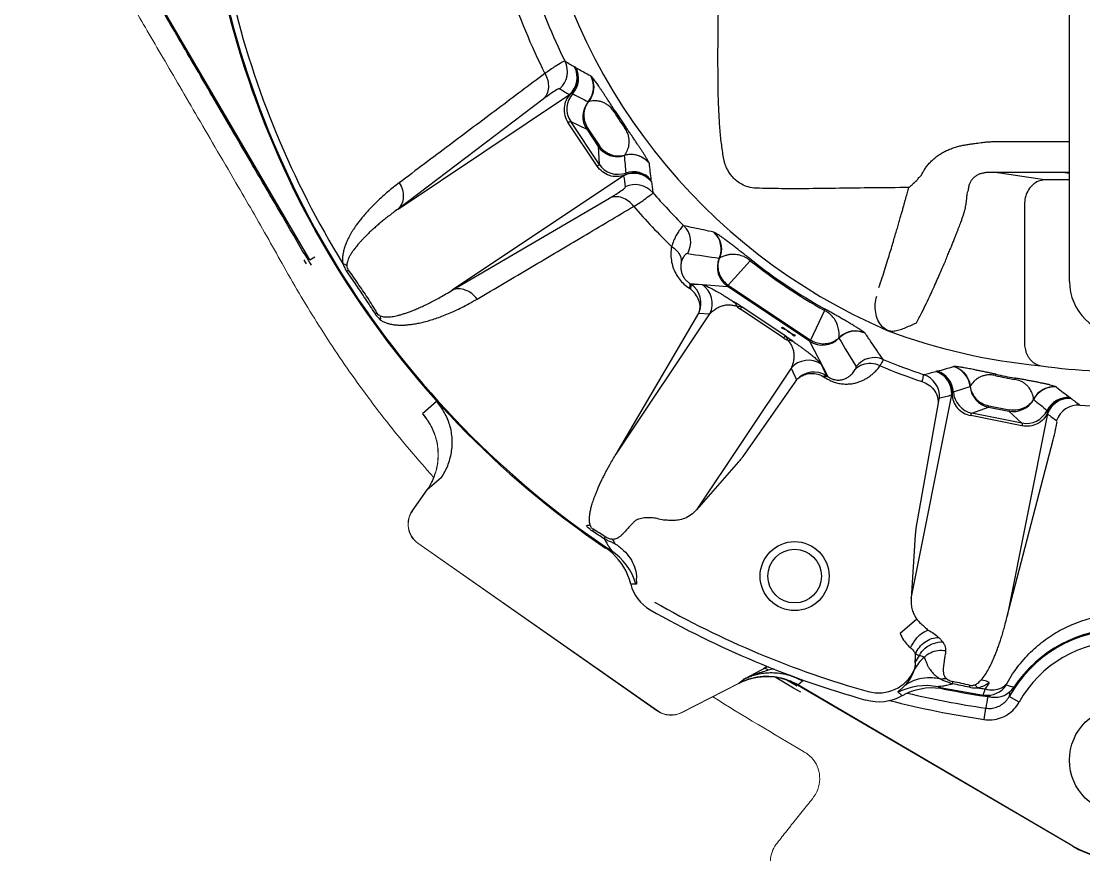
# Model space of a CAD drawing. Header units: millimetres. Extents: x 100 to 940, y 100 to 694.
# Drawn here: x 365.654 to 366.888, y 536.206 to 537.182 of the extents above; entities that cross this region are included whole.
import ezdxf

# ---------------------------------------------------------------- set-up
doc = ezdxf.new("R2010")
doc.units = ezdxf.units.MM
doc.layers.add('OUTLINE', color=6, linetype='Continuous', lineweight=9)

msp = doc.modelspace()

# ---------------------------------------------------------------- linework, layer by layer
at = {"color": 9, "linetype": 'Continuous'}
for p, q in [((366.8717, 536.8795), (366.8717, 537.405)), ((365.9888, 536.9044), (365.6985, 537.3998)), ((365.9891, 536.9046), (365.6987, 537.3999)), ((366.297, 537.1288), (366.2967, 537.129)), ((366.2974, 537.1285), (366.297, 537.1288)), ((366.0914, 536.9636), (366.2906, 537.0967)), ((366.2916, 537.0971), (366.2906, 537.0967)), ((366.2601, 537.0913), (366.0914, 536.9636)), ((366.3125, 537.0883), (366.3124, 537.0884)), ((366.3228, 537.0136), (366.2892, 537.0639)), ((366.325, 537.0158), (366.2921, 537.0652)), ((366.2921, 537.0652), (366.3107, 537.0564)), ((366.3107, 537.0564), (366.312, 537.0573)), ((366.3107, 537.0564), (366.3241, 537.0363)), ((366.312, 537.0573), (366.3254, 537.0372)), ((366.3254, 537.0372), (366.3241, 537.0363)), ((366.3241, 537.0363), (366.325, 537.0158)), ((366.7829, 537.042), (366.8717, 537.042)), ((366.3543, 537.0257), (366.3543, 537.0258)), ((366.3536, 537.0024), (366.1544, 536.8693)), ((366.3536, 537.0024), (366.3544, 537.0031)), ((366.3856, 536.9965), (366.3855, 536.9969)), ((366.3857, 536.996), (366.3856, 536.9965)), ((366.8426, 536.9974), (366.7829, 537.0065)), ((366.7829, 537.0065), (366.84, 537.0065)), ((366.8717, 536.9974), (366.8426, 536.9974)), ((366.8584, 537.0065), (366.8717, 537.0065)), ((366.3858, 536.9957), (366.3857, 536.996)), ((366.1544, 536.8693), (366.337, 536.9763)), ((366.8195, 536.9708), (366.8195, 536.8078)), ((365.9888, 536.9044), (365.9949, 536.908)), ((366.4648, 536.9065), (366.4647, 536.9065)), ((366.4752, 536.875), (366.5007, 536.9034)), ((366.4305, 536.8771), (366.4317, 536.8764)), ((366.4305, 536.8771), (366.4743, 536.8736)), ((366.4317, 536.8764), (366.4447, 536.8758)), ((366.4743, 536.8736), (366.4752, 536.875)), ((366.5697, 536.8099), (366.4743, 536.8736)), ((366.4752, 536.875), (366.5706, 536.8112)), ((366.43, 536.8715), (366.4311, 536.8708)), ((366.5408, 536.8165), (366.4914, 536.8494)), ((366.3449, 536.6788), (366.4408, 536.8424)), ((366.3449, 536.6788), (366.4538, 536.8418)), ((366.4408, 536.8424), (366.4538, 536.8418)), ((366.5396, 536.8136), (366.4892, 536.8472)), ((366.5871, 536.8457), (366.5706, 536.8112)), ((366.6895, 536.8295), (366.6902, 536.8299)), ((366.6038, 536.8136), (366.6037, 536.8137)), ((366.5706, 536.8112), (366.5697, 536.8099)), ((366.5697, 536.8099), (366.5907, 536.7689)), ((366.5481, 536.7788), (366.4381, 536.6141)), ((366.5481, 536.7788), (366.5545, 536.7651)), ((366.583, 536.7834), (366.5894, 536.7697)), ((366.7166, 536.7749), (366.7163, 536.7748)), ((366.7172, 536.775), (366.7166, 536.7749)), ((366.5545, 536.7651), (366.4921, 536.6759)), ((366.5855, 536.7691), (366.5867, 536.7683)), ((366.5894, 536.7697), (366.5907, 536.7689)), ((366.7563, 536.7572), (366.7561, 536.7572)), ((366.1362, 536.7399), (366.1199, 536.7257)), ((366.6877, 536.5107), (366.7348, 536.7477)), ((366.719, 536.7384), (366.6932, 536.5926)), ((366.7352, 536.7487), (366.7348, 536.7477)), ((366.8301, 536.7425), (366.83, 536.7426)), ((366.8729, 536.744), (366.8725, 536.7442)), ((366.8733, 536.7437), (366.8729, 536.744)), ((366.8736, 536.7435), (366.8733, 536.7437)), ((366.1199, 536.7257), (366.1197, 536.7255)), ((366.7582, 536.7264), (366.7775, 536.7334)), ((366.8164, 536.7148), (366.7582, 536.7264)), ((366.7775, 536.7334), (366.7778, 536.735)), ((366.7775, 536.7334), (366.8012, 536.7287)), ((366.7778, 536.735), (366.8015, 536.7302)), ((366.8461, 536.7255), (366.7994, 536.4905)), ((366.8015, 536.7302), (366.8012, 536.7287)), ((366.8012, 536.7287), (366.8164, 536.7148)), ((366.8461, 536.7255), (366.8461, 536.7266)), ((366.8164, 536.7117), (366.757, 536.7235)), ((366.7994, 536.4905), (366.8528, 536.6953)), ((366.4869, 536.6696), (366.4381, 536.6141)), ((366.1415, 536.6512), (366.1252, 536.6371)), ((366.108, 536.6125), (366.1252, 536.6371)), ((366.1252, 536.6371), (366.125, 536.6372)), ((366.108, 536.6125), (366.1078, 536.6127)), ((366.6924, 536.5844), (366.6877, 536.5107)), ((366.1146, 536.5753), (366.1145, 536.5752)), ((366.6749, 536.4704), (366.6941, 536.4872)), ((366.5162, 536.4291), (366.52, 536.4322)), ((366.4875, 536.4124), (366.4929, 536.4169)), ((366.5509, 536.4067), (366.5295, 536.4193)), ((366.5622, 536.4162), (366.5615, 536.415)), ((366.4875, 536.4124), (366.4876, 536.4122)), ((366.5593, 536.4019), (366.5509, 536.4067)), ((366.556, 536.4104), (366.5558, 536.4102)), ((366.8754, 536.2229), (366.5558, 536.4102)), ((366.556, 536.4104), (366.5615, 536.415)), ((366.8756, 536.2231), (366.556, 536.4104)), ((366.7258, 536.4056), (366.719, 536.4082)), ((366.7356, 536.4118), (366.7363, 536.4144)), ((366.8132, 536.3904), (366.8016, 536.3969)), ((366.3932, 536.3802), (366.3931, 536.38)), ((366.7724, 536.3702), (366.7743, 536.3834)), ((366.4207, 536.3783), (366.4208, 536.3781))]:
    msp.add_line(p, q, dxfattribs=at)
at = {"color": 7, "linetype": 'Continuous'}
for p, q in [((366.5545, 536.4094), (366.5431, 536.416)), ((366.5552, 536.409), (366.5545, 536.4094))]:
    msp.add_line(p, q, dxfattribs=at)
at = {"color": 9, "linetype": 'Continuous'}
for points in [[(366.2982, 537.1279), (366.2981, 537.128), (366.298, 537.1281), (366.2978, 537.1282), (366.2977, 537.1283), (366.2974, 537.1285)], [(366.3155, 537.1182), (366.3155, 537.1183), (366.3155, 537.1183), (366.3154, 537.1183), (366.3154, 537.1184), (366.3154, 537.1184), (366.3154, 537.1184)], [(366.3437, 537.0775), (366.3436, 537.0775), (366.3435, 537.0775), (366.3434, 537.0775), (366.3432, 537.0774), (366.3431, 537.0774), (366.3429, 537.0773), (366.3426, 537.0772), (366.3424, 537.0771), (366.3421, 537.077)], [(366.3562, 537.0588), (366.3562, 537.0587), (366.3561, 537.0586), (366.3561, 537.0585), (366.356, 537.0584), (366.3558, 537.0582), (366.3557, 537.0581), (366.3555, 537.0579), (366.3553, 537.0577), (366.3551, 537.0575)], [(366.3831, 537.017), (366.3831, 537.017), (366.3831, 537.017), (366.3831, 537.0171), (366.3831, 537.0171), (366.3831, 537.0171), (366.3831, 537.0172)], [(366.3855, 536.9969), (366.3855, 536.997), (366.3854, 536.9972), (366.3854, 536.9973), (366.3854, 536.9975)], [(366.4585, 536.9368), (366.4584, 536.9368), (366.4584, 536.9369), (366.4583, 536.9369), (366.4583, 536.9369), (366.4583, 536.9369), (366.4582, 536.9369)], [(366.5032, 536.9036), (366.503, 536.9037), (366.5028, 536.9038), (366.5025, 536.9038), (366.5023, 536.9038), (366.502, 536.9038), (366.5017, 536.9037), (366.5014, 536.9036), (366.5011, 536.9035), (366.5007, 536.9034)], [(366.0317, 536.8912), (366.0319, 536.8914), (366.0322, 536.8916), (366.0323, 536.8918), (366.0325, 536.892), (366.0327, 536.8922), (366.0329, 536.8924), (366.033, 536.8926), (366.0332, 536.8928), (366.0333, 536.893)], [(366.0647, 536.8419), (366.065, 536.842), (366.0652, 536.8421), (366.0655, 536.8422), (366.0658, 536.8423), (366.066, 536.8424), (366.0663, 536.8424), (366.0665, 536.8425), (366.0667, 536.8426), (366.0669, 536.8426)], [(366.5864, 536.848), (366.5865, 536.8479), (366.5867, 536.8477), (366.5868, 536.8475), (366.5869, 536.8473), (366.587, 536.847), (366.587, 536.8467), (366.5871, 536.8464), (366.5871, 536.8461), (366.5871, 536.8457)], [(366.6343, 536.8192), (366.6343, 536.8193), (366.6343, 536.8193), (366.6342, 536.8193), (366.6342, 536.8194), (366.6342, 536.8194), (366.6341, 536.8194)], [(366.7182, 536.7751), (366.718, 536.7751), (366.7179, 536.7751), (366.7177, 536.775), (366.7175, 536.775), (366.7172, 536.775)], [(366.7372, 536.7805), (366.7372, 536.7805), (366.7371, 536.7805), (366.7371, 536.7805), (366.7371, 536.7805), (366.737, 536.7805), (366.737, 536.7805)], [(366.7859, 536.7716), (366.7859, 536.7715), (366.7858, 536.7715), (366.7858, 536.7714), (366.7857, 536.7712), (366.7856, 536.7711), (366.7855, 536.7709), (366.7854, 536.7707), (366.7853, 536.7704), (366.7852, 536.7701)], [(366.808, 536.7672), (366.8081, 536.7671), (366.8081, 536.7671), (366.8081, 536.7669), (366.8081, 536.7668), (366.8082, 536.7666), (366.8082, 536.7664), (366.8082, 536.7661), (366.8082, 536.7659), (366.8081, 536.7655)], [(366.8566, 536.7567), (366.8566, 536.7567), (366.8566, 536.7567), (366.8566, 536.7568), (366.8565, 536.7568), (366.8565, 536.7568), (366.8565, 536.7568)], [(366.8725, 536.7442), (366.8724, 536.7443), (366.8723, 536.7444), (366.8721, 536.7444), (366.872, 536.7445)], [(366.3183, 536.5913), (366.3182, 536.5911), (366.3181, 536.5909), (366.3181, 536.5906), (366.318, 536.5904), (366.3179, 536.5901), (366.3178, 536.5899), (366.3177, 536.5896), (366.3176, 536.5893), (366.3175, 536.589)], [(366.3314, 536.5812), (366.3311, 536.5806), (366.3309, 536.5803)], [(366.3321, 536.5827), (366.332, 536.5824), (366.3319, 536.5822), (366.3318, 536.582), (366.3317, 536.5817), (366.3315, 536.5815), (366.3314, 536.5812)], [(366.7553, 536.4077), (366.7554, 536.408), (366.7555, 536.4083), (366.7556, 536.4085), (366.7558, 536.4088), (366.7559, 536.409), (366.756, 536.4092), (366.7561, 536.4095), (366.7562, 536.4097), (366.7563, 536.4099)], [(366.7984, 536.4106), (366.7984, 536.4107), (366.7984, 536.4107), (366.7984, 536.4109), (366.7985, 536.4111), (366.7986, 536.4113), (366.7987, 536.4115), (366.7988, 536.4119), (366.799, 536.4122), (366.7992, 536.4126)]]:
    msp.add_lwpolyline(points, dxfattribs=at)
at = {"color": 7, "linetype": 'Continuous'}
for radius in [0.0401, 0.0312]:
    msp.add_circle((366.5523, 536.5369), radius, dxfattribs=at)
at = {"color": 9, "linetype": 'Continuous'}
msp.add_circle((366.934, 536.3229), 0.0623, dxfattribs=at)
for centre, radius, start, end in [((366.934, 537.4584), 0.6924, 189.5983, 246.6837), ((366.934, 537.4584), 1.0732, 188.2014, 235.9162), ((366.934, 537.4584), 1.0721, 188.6965, 236.292), ((366.934, 537.4584), 0.7518, 198.3502, 206.6498), ((366.934, 537.4584), 0.7245, 198.5216, 206.4784), ((366.934, 537.4584), 1.0648, 193.3707, 211.6293), ((366.2616, 537.1235), 0.0267, 311.3641, 26.3722), ((366.8024, 538.0284), 1.0318, 239.9377, 240.6531), ((366.2729, 537.1168), 0.0267, 311.3646, 27.2252), ((366.2745, 537.1156), 0.0267, 318.1669, 27.3605), ((366.8062, 538.0215), 1.0279, 240.3842, 241.4769), ((366.2919, 537.1055), 0.0267, 320.0873, 28.6878), ((366.83, 538.0197), 1.0691, 238.9906, 239.699), ((366.3143, 537.08), 0.0267, 138.1856, 213.6353), ((367.3252, 539.0522), 2.2096, 242.1925, 242.7192), ((366.3329, 537.0712), 0.0267, 140.1009, 213.6363), ((366.9061, 537.4398), 0.6707, 212.7511, 214.7489), ((366.8854, 537.4259), 0.6441, 212.748, 214.752), ((366.3463, 537.0512), 0.0267, 213.8636, 287.3991), ((366.3623, 537.0002), 0.0267, 38.8136, 107.4128), ((368.5317, 537.2077), 2.185, 184.7778, 185.3105), ((366.3472, 537.0307), 0.0267, 213.8647, 289.3144), ((367.396, 537.1237), 1.0185, 186.018, 187.1208), ((366.3654, 536.9784), 0.0267, 40.2749, 116.1354), ((367.4128, 537.1475), 1.0691, 187.801, 188.5094), ((366.3649, 536.9803), 0.0267, 40.1393, 109.3319), ((366.3673, 536.9653), 0.0267, 41.1285, 116.1376), ((367.4102, 537.1187), 1.0318, 186.8469, 187.5623), ((366.934, 537.4584), 0.7245, 221.0216, 225.2146), ((366.934, 537.4584), 0.7518, 220.8502, 225.7399), ((366.4048, 536.9252), 0.0267, 330.4132, 45.0992), ((366.4402, 536.9172), 0.0267, 336.464, 47.5087), ((366.8881, 539.8347), 2.9587, 261.0537, 261.7716), ((367.8403, 537.9981), 2.1563, 210.473, 210.6147), ((366.4892, 536.8958), 0.0267, 156.4885, 236.1209), ((366.9154, 537.4306), 0.6707, 231.809, 240.6909), ((366.9015, 537.4098), 0.6441, 231.7949, 240.7051), ((366.4168, 536.8542), 0.0267, 333.8813, 56.132), ((366.4298, 536.8536), 0.0267, 333.8814, 56.1321), ((366.934, 536.8795), 0.0623, 180, 0), ((364.2668, 533.4098), 4.0963, 57.1057, 57.2665), ((366.5051, 536.871), 0.0286, 225.2972, 236.2558), ((366.5555, 536.8374), 0.0286, 236.2442, 247.2028), ((364.2045, 533.4307), 4.1136, 55.2337, 55.3938), ((366.5845, 536.8322), 0.0267, 236.3791, 316.0115), ((366.623, 536.795), 0.0267, 64.9914, 136.0359), ((369.07, 538.2789), 2.8687, 210.7161, 211.4877), ((366.9008, 537.4601), 0.6815, 249.303, 264.7839), ((366.5682, 536.7611), 0.0267, 56.3679, 138.6186), ((366.6449, 536.7642), 0.0267, 67.4985, 142.371), ((366.934, 537.4584), 0.7253, 247.3847, 251.384), ((366.934, 537.4584), 0.7336, 247.3521, 251.4017), ((366.4379, 537.7686), 1.032, 284.8584, 285.653), ((366.7082, 536.7494), 0.0267, 356.3646, 72.2252), ((366.4455, 537.7662), 1.0279, 285.3842, 286.4769), ((366.7101, 536.7496), 0.0267, 3.1669, 72.3605), ((366.7295, 536.7548), 0.0267, 5.0873, 73.6878), ((366.934, 537.4584), 0.6837, 261.9987, 272.7029), ((366.5746, 536.7474), 0.0267, 56.3679, 138.6186), ((366.6939, 536.7457), 0.0267, 356.3622, 71.2773), ((366.9275, 537.4255), 0.6707, 257.7511, 259.7489), ((366.9226, 537.401), 0.6441, 257.748, 259.752), ((366.0837, 538.8619), 2.2095, 287.1925, 287.7192), ((366.7635, 536.7526), 0.0267, 183.1856, 258.6353), ((366.7828, 536.7596), 0.0267, 185.1009, 258.6363), ((366.8538, 536.7301), 0.0267, 83.8136, 152.4128), ((367.4973, 537.5484), 1.0185, 231.018, 232.1208), ((367.4773, 538.0795), 1.8956, 224.9681, 225.3175), ((366.4635, 537.782), 1.0694, 283.9121, 284.6989), ((366.8064, 536.7549), 0.0267, 258.8636, 332.3991), ((368.241, 538.4108), 2.185, 229.7778, 230.3105), ((366.8697, 536.7179), 0.0267, 85.1393, 154.3319), ((366.8714, 536.7169), 0.0267, 85.2749, 161.1354), ((367.511, 537.5549), 1.0318, 231.8469, 232.5623), ((366.8215, 536.7411), 0.0267, 258.8647, 334.3144), ((367.4924, 537.5771), 1.0691, 232.801, 233.5094), ((366.882, 536.709), 0.0267, 86.1285, 161.1376), ((366.934, 537.4584), 0.7245, 266.0216, 273.9784), ((365.6283, 535.5176), 1.2739, 56.5296, 57.2494), ((366.0318, 536.117), 0.5541, 57.1817, 58.8734), ((367.4262, 538.9436), 2.6137, 245.2671, 245.4234), ((366.2996, 536.5074), 0.0712, 16.3119, 56.2659), ((366.934, 537.4584), 1.0964, 240.2229, 254.3215), ((366.934, 536.3229), 0.1517, 29.1861, 150.8139), ((366.934, 536.3229), 0.1528, 33.7609, 146.2391), ((366.934, 536.3229), 0.1384, 29.1871, 150.8129), ((366.7489, 536.4083), 0.0633, 144.8881, 153.3769), ((370.9519, 527.9239), 9.5924, 117.54371, 117.7004), ((366.5506, 536.3626), 0.0749, 112.9021, 117.392), ((366.5395, 536.3564), 0.0733, 98.7691, 104.0456), ((366.65, 536.4466), 0.0454, 254.3215, 335.2645), ((366.649, 536.441), 0.0444, 315.0934, 342.3783), ((366.7047, 536.3385), 0.0711, 78.4526, 116.8512), ((366.712, 536.3356), 0.0713, 82.1719, 119.1634), ((366.934, 537.4584), 1.0721, 258.4257, 261.3035), ((366.712, 536.3357), 0.0713, 78.8143, 82.1835), ((366.934, 537.4584), 1.0732, 258.8123, 261.7986), ((366.4477, 534.987), 1.4536, 77.783, 78.5743), ((366.6126, 535.8259), 0.6013, 76.1751, 78.1297), ((366.934, 537.4584), 1.0648, 260.8707, 261.3402), ((366.776, 536.4251), 0.0267, 261.3446, 327.1783), ((366.93, 536.3154), 0.1805, 147.1797, 149.972), ((366.7848, 536.4227), 0.0267, 261.7731, 326.2108), ((367.4122, 538.2725), 1.9605, 251.7545, 252.0193), ((366.65, 536.4466), 0.0557, 254.3215, 299.1696), ((366.934, 537.4584), 1.1001, 255.7161, 261.5484), ((366.934, 537.4584), 1.0868, 256.6642, 261.5486), ((367.0365, 537.3349), 0.9729, 254.2212, 254.7711), ((366.9575, 536.3579), 0.1849, 167.8366, 172.0592), ((366.9652, 536.3833), 0.1642, 173.3569, 175.2634), ((366.934, 536.3229), 0.1159, 239.6262, 300.3738), ((366.934, 536.3229), 0.1156, 239.6262, 300.3738)]:
    msp.add_arc(centre, radius, start, end, dxfattribs=at)
at = {"color": 7, "linetype": 'Continuous'}
for centre, radius, start, end in [((367.6861, 537.9109), 1.975, 210.3779, 210.8366), ((366.2926, 536.5105), 0.0714, 47.933, 55.9163), ((366.2927, 536.5105), 0.0713, 13.9839, 47.9373), ((366.4081, 536.5392), 0.0477, 193.9783, 240.2229), ((366.934, 537.4584), 1.1067, 240.2229, 254.3215), ((366.5199, 536.3488), 0.0711, 59.6436, 111.5566), ((366.5199, 536.3487), 0.0712, 111.5375, 116.9974)]:
    msp.add_arc(centre, radius, start, end, dxfattribs=at)
at = {"color": 9, "linetype": 'Continuous'}
for points, start_tangent, end_tangent in [([(365.9822, 536.9121), (365.9662, 536.9396), (365.9426, 536.9801), (365.9196, 537.0195), (365.8972, 537.0579), (365.8755, 537.0951), (365.8545, 537.1312), (365.8343, 537.1659), (365.8152, 537.1986), (365.798, 537.228), (365.783, 537.2538), (365.7698, 537.2764), (365.7576, 537.2972), (365.7461, 537.3171), (365.7352, 537.3358), (365.7252, 537.3529), (365.7161, 537.3685), (365.7074, 537.3835), (365.7015, 537.3935)], (-0.505982, 0.862544), (-0.506637, 0.862159)), ([(366.47, 537.0214), (366.4675, 537.0377), (366.4656, 537.0552), (366.4644, 537.0743), (366.4636, 537.095), (366.4633, 537.1177), (366.4632, 537.1424), (366.4634, 537.1691), (366.4637, 537.1979), (366.464, 537.229), (366.4643, 537.2626), (366.4646, 537.2988)], (-0.176395, 0.984319), (0.007643, 0.999971)), ([(366.2855, 537.1354), (366.282, 537.1342), (366.2741, 537.1294), (366.2621, 537.1212)], (-0.908703, 0.417442), (-0.818385, -0.57467)), ([(366.2621, 537.1212), (366.2074, 537.0802), (366.1511, 537.0379), (366.0929, 536.9942)], (-0.800179, -0.599761), (-0.799316, -0.60091)), ([(366.2621, 537.1212), (366.2654, 537.1131), (366.2661, 537.1049), (366.2643, 537.0973), (366.2601, 537.0913)], (0.502068, -0.864828), (-0.726164, -0.687521)), ([(366.297, 537.1288), (366.2996, 537.1207), (366.2996, 537.1121), (366.2968, 537.104), (366.2916, 537.0971)], (0.457962, -0.888972), (-0.727, -0.686637)), ([(366.3155, 537.1182), (366.3186, 537.1082), (366.3176, 537.0976), (366.3125, 537.0883)], (0.479265, -0.87767), (-0.642621, -0.766184)), ([(366.3437, 537.0775), (366.3409, 537.0817), (366.3383, 537.0858), (366.3357, 537.0897), (366.3334, 537.0933), (366.3312, 537.0966), (366.3292, 537.0997), (366.3273, 537.1025), (366.3255, 537.1051), (366.3239, 537.1075), (366.3223, 537.1098), (366.3193, 537.1138), (366.3155, 537.1182)], (-0.541535, 0.840678), (-0.711335, 0.702853)), ([(366.2792, 537.1034), (366.2763, 537.1025), (366.2699, 537.0984), (366.2601, 537.0913)], (-0.859024, 0.511936), (-0.797146, -0.603786)), ([(366.2916, 537.0971), (366.2866, 537.09), (366.2845, 537.0814), (366.2854, 537.0723), (366.2892, 537.0639)], (-0.709916, -0.704287), (0.55557, -0.83147)), ([(366.2944, 537.0978), (366.2916, 537.0971)], (-0.885128, 0.465347), (-0.911062, -0.412269)), ([(366.3125, 537.0883), (366.3087, 537.0813), (366.3073, 537.0732), (366.3084, 537.0649), (366.312, 537.0573)], (-0.613398, -0.789774), (0.554503, -0.832182)), ([(366.3421, 537.077), (366.339, 537.0811), (366.3354, 537.0843), (366.3317, 537.0866), (366.328, 537.0882), (366.324, 537.0891), (366.3196, 537.0894), (366.3125, 537.0883)], (-0.528327, 0.849041), (-0.959764, -0.280808)), ([(366.2892, 537.0639), (366.2921, 537.0652)], (0.83139, 0.555689), (0.813138, -0.582071)), ([(366.3831, 537.0172), (366.3812, 537.0209), (366.3795, 537.0239), (366.3776, 537.027), (366.3756, 537.0302), (366.3736, 537.0333), (366.3715, 537.0364), (366.3693, 537.0396), (366.3668, 537.0433), (366.3642, 537.0471), (366.3617, 537.0508), (366.359, 537.0546), (366.3562, 537.0588)], (-0.377204, 0.92613), (-0.569983, 0.821657)), ([(366.3543, 537.0258), (366.3565, 537.029), (366.3581, 537.0321), (366.3591, 537.035), (366.3598, 537.0378), (366.3601, 537.0416), (366.36, 537.045), (366.3593, 537.0486), (366.3581, 537.0521), (366.3551, 537.0575)], (0.626711, 0.779252), (-0.58305, 0.812436)), ([(366.3543, 537.0258), (366.3463, 537.025), (366.3383, 537.0268), (366.3311, 537.031), (366.3254, 537.0372)], (-0.964393, -0.264473), (-0.556637, 0.830756)), ([(366.6996, 537.003), (366.7017, 537.0071), (366.7042, 537.0111), (366.7071, 537.0149), (366.7105, 537.0186), (366.7142, 537.0221), (366.7183, 537.0254), (366.7227, 537.0283), (366.7276, 537.031), (366.7328, 537.0333), (366.7379, 537.0352), (366.743, 537.0367), (366.7479, 537.0378), (366.7527, 537.0386), (366.7573, 537.0393), (366.7615, 537.0398), (366.7653, 537.0403), (366.769, 537.0408), (366.773, 537.0414), (366.7777, 537.0418), (366.7829, 537.042)], (0.414151, 0.910208), (0.999999, 0.001694)), ([(366.3831, 537.0172), (366.3749, 537.0239), (366.3648, 537.027), (366.3543, 537.0258)], (-0.627443, 0.778663), (-0.953783, -0.300495)), ([(366.5077, 536.9879), (366.4983, 536.9893), (366.4908, 536.9924), (366.4849, 536.9964), (366.4803, 537.0007), (366.4769, 537.0051), (366.4743, 537.0094), (366.4723, 537.0136), (366.4709, 537.0176), (366.47, 537.0214)], (-0.999948, 0.010161), (-0.199311, 0.979936)), ([(366.325, 537.0158), (366.3228, 537.0136)], (0.226588, -0.973991), (-0.831549, -0.555451)), ([(366.3544, 537.0031), (366.3459, 537.0013), (366.3371, 537.0026), (366.3291, 537.0069), (366.3228, 537.0136)], (-0.922349, -0.386358), (-0.55557, 0.83147)), ([(366.3857, 536.996), (366.3792, 537.0016), (366.3713, 537.0048), (366.3627, 537.0053), (366.3544, 537.0031)], (-0.646039, 0.763304), (-0.91259, -0.408875)), ([(366.3544, 537.0031), (366.3561, 537.0055)], (0.729534, 0.683944), (-0.091494, 0.995806)), ([(366.685, 536.9886), (366.6877, 536.9908), (366.6905, 536.9936), (366.6941, 536.9968)], (0.804875, 0.593444), (0.678146, 0.734927)), ([(366.6941, 536.9968), (366.6966, 537.0001), (366.6996, 537.003)], (0.673081, 0.739569), (0.72624, 0.687441)), ([(366.7545, 536.9872), (366.7552, 536.9912), (366.7562, 536.994), (366.7578, 536.997), (366.7602, 536.9999), (366.7633, 537.0024), (366.767, 537.0044), (366.771, 537.0056), (366.775, 537.0063), (366.7799, 537.0065), (366.7829, 537.0065)], (0.104256, 0.99455), (0.999285, -0.037816)), ([(366.8426, 536.9974), (366.8356, 536.9959), (366.8293, 536.992), (366.8242, 536.9861), (366.8208, 536.9788), (366.8195, 536.9708)], (-0.998746, -0.050065), (-0.037859, -0.999283)), ([(366.84, 537.0065), (366.8496, 537.0066), (366.8584, 537.0065)], (0.999635, 0.027004), (0.99966, -0.026064)), ([(366.8584, 537.0065), (366.8663, 537.0062), (366.8717, 537.0057)], (0.99966, -0.026064), (1, 0.000137)), ([(366.0929, 536.9942), (366.0859, 536.9887), (366.0796, 536.9836), (366.0739, 536.9786), (366.0687, 536.9738), (366.0639, 536.9692), (366.0594, 536.9646), (366.0551, 536.96), (366.0512, 536.9555), (366.0477, 536.9512), (366.0446, 536.9472), (366.0419, 536.9434), (366.0396, 536.9399), (366.0375, 536.9366), (366.0357, 536.9335), (366.0342, 536.9306), (366.0328, 536.9278), (366.0316, 536.9252), (366.0306, 536.9227), (366.0289, 536.9176), (366.0276, 536.9124), (366.0272, 536.9097), (366.0269, 536.9047), (366.0274, 536.9)], (-0.799315, -0.600912), (0.18575, -0.982597)), ([(366.0929, 536.9942), (366.0965, 536.986), (366.0975, 536.9775), (366.0957, 536.9698), (366.0914, 536.9636)], (0.524224, -0.85158), (-0.72633, -0.687346)), ([(366.337, 536.9763), (366.3473, 536.9826), (366.3535, 536.9869), (366.3555, 536.9893)], (0.86288, 0.505408), (-0.144236, 0.989543)), ([(366.685, 536.9886), (366.6427, 536.9882), (366.6043, 536.9877), (366.5692, 536.9873), (366.5372, 536.9873), (366.5077, 536.9879)], (-0.999948, -0.010152), (-0.999097, 0.042486)), ([(366.6503, 536.8725), (366.6541, 536.8842), (366.6576, 536.8949), (366.6606, 536.9048), (366.6634, 536.9138), (366.6659, 536.9221), (366.6681, 536.9297), (366.6702, 536.9367), (366.6721, 536.9431), (366.6738, 536.9491), (366.6754, 536.9546), (366.6768, 536.9596), (366.6782, 536.9643), (366.6794, 536.9687), (366.6805, 536.9727), (366.6816, 536.9764), (366.6825, 536.9798), (366.6834, 536.983), (366.6842, 536.9859), (366.685, 536.9886)], (0.316401, 0.948626), (0.267389, 0.963589)), ([(366.7527, 536.9809), (366.7537, 536.9842), (366.7545, 536.9872)], (0.170591, 0.985342), (0.105163, 0.994455)), ([(366.3653, 536.9667), (366.3591, 536.9728), (366.3518, 536.9767), (366.3442, 536.9779), (366.337, 536.9763)], (-0.606859, 0.79481), (-0.91309, -0.407758)), ([(366.3653, 536.9667), (366.3775, 536.9746), (366.3849, 536.9801), (366.3874, 536.9829)], (0.844108, 0.536172), (-0.037921, 0.999281)), ([(366.746, 536.9497), (366.7475, 536.9539), (366.7488, 536.9579), (366.7498, 536.9616), (366.7507, 536.9649), (366.7513, 536.9682), (366.7519, 536.972), (366.7523, 536.9763), (366.7527, 536.9809)], (0.352452, 0.93583), (0.079087, 0.996868)), ([(366.0914, 536.9636), (366.0856, 536.9593), (366.0804, 536.9553), (366.0756, 536.9516), (366.0712, 536.948), (366.0672, 536.9445), (366.0633, 536.9411), (366.0597, 536.9378), (366.0562, 536.9345), (366.0532, 536.9314), (366.0504, 536.9286), (366.048, 536.926), (366.0458, 536.9235), (366.0439, 536.9213), (366.0422, 536.9192), (366.0394, 536.9154), (366.0371, 536.912), (366.0352, 536.9087), (366.0336, 536.9054), (366.0325, 536.9022), (366.0318, 536.898)], (-0.81073, -0.585421), (0.006634, -0.999978)), ([(366.1833, 536.859), (366.2462, 536.8961), (366.3068, 536.932), (366.3653, 536.9667)], (0.861054, 0.508514), (0.860323, 0.50975)), ([(366.694, 536.8315), (366.7001, 536.8433), (366.7054, 536.8542), (366.7101, 536.8641), (366.7144, 536.8733), (366.7181, 536.8817), (366.7215, 536.8894), (366.7246, 536.8965), (366.7274, 536.9031), (366.7299, 536.9092), (366.7322, 536.9148), (366.7344, 536.92), (366.7363, 536.9248), (366.738, 536.9292), (366.7397, 536.9333), (366.7411, 536.9371), (366.7425, 536.9406), (366.7438, 536.9439), (366.7449, 536.9469), (366.746, 536.9497)], (0.464094, 0.885786), (0.355128, 0.934818)), ([(366.4236, 536.9442), (366.4199, 536.941), (366.4172, 536.9373), (366.4143, 536.9324), (366.4116, 536.9266), (366.4093, 536.92)], (-0.991276, 0.131805), (-0.263016, -0.964791)), ([(366.4582, 536.9369), (366.4465, 536.9393), (366.4349, 536.9417), (366.4236, 536.9442)], (-0.981431, 0.191817), (-0.975661, 0.219283)), ([(366.5032, 536.9036), (366.4991, 536.9068), (366.4968, 536.9086), (366.4943, 536.9105), (366.4919, 536.9124), (366.4895, 536.9143), (366.4872, 536.9161), (366.485, 536.9178), (366.4828, 536.9195), (366.4807, 536.9212), (366.4764, 536.9244), (366.4723, 536.9274), (366.4685, 536.9303), (366.4648, 536.9329), (366.4614, 536.9351), (366.4585, 536.9368)], (-0.785818, 0.618458), (-0.889162, 0.457592)), ([(366.4585, 536.9368), (366.4648, 536.9279), (366.4671, 536.9172), (366.4648, 536.9065)], (0.736745, -0.676171), (-0.400602, -0.916252)), ([(366.4093, 536.92), (366.4085, 536.9119), (366.409, 536.904), (366.4109, 536.8962), (366.4141, 536.8888), (366.4184, 536.8821), (366.4237, 536.8764), (366.43, 536.8715)], (-0.178868, -0.983873), (0.836155, -0.548493)), ([(366.4093, 536.92), (366.4156, 536.9148), (366.4195, 536.9085), (366.4206, 536.9017)], (0.853396, -0.521263), (-0.045096, -0.998983)), ([(366.428, 536.912), (366.4256, 536.9108), (366.4228, 536.9072), (366.4215, 536.9047), (366.4206, 536.9017)], (-0.987807, 0.155683), (-0.233876, -0.972266)), ([(366.5007, 536.9034), (366.4986, 536.9051), (366.496, 536.9068), (366.4931, 536.9083), (366.4901, 536.9094), (366.487, 536.9102), (366.4837, 536.9107), (366.4803, 536.9108), (366.4767, 536.9106), (366.473, 536.9098), (366.469, 536.9085), (366.4648, 536.9065)], (-0.746613, 0.665258), (-0.86185, -0.507164)), ([(366.0274, 536.9), (366.0288, 536.8965), (366.0317, 536.8912)], (0.321102, -0.947045), (0.569296, -0.822133)), ([(366.0274, 536.9), (366.0306, 536.8987), (366.0316, 536.8978)], (0.955818, -0.29396), (0.597785, -0.801657)), ([(366.0318, 536.898), (366.0323, 536.8948), (366.0336, 536.8941)], (0.00657, -0.999978), (0.970554, -0.240883)), ([(366.4206, 536.9017), (366.42, 536.8977), (366.4201, 536.8937), (366.4209, 536.8897), (366.4224, 536.886), (366.4246, 536.8825), (366.4273, 536.8796), (366.4305, 536.8771)], (-0.233924, -0.972255), (0.837961, -0.54573)), ([(366.4648, 536.9065), (366.4632, 536.8997), (366.4636, 536.8927), (366.4658, 536.8859), (366.4698, 536.8798), (366.4752, 536.875)], (-0.362816, -0.931861), (0.821995, -0.569494)), ([(366.0317, 536.8912), (366.0425, 536.8754), (366.0535, 536.8589), (366.0647, 536.8419)], (0.569909, -0.821708), (0.541007, -0.841018)), ([(366.0333, 536.893), (366.0446, 536.877), (366.0559, 536.8603), (366.0669, 536.8426)], (0.593137, -0.805102), (0.516751, -0.856136)), ([(366.43, 536.8715), (366.4307, 536.8742), (366.4305, 536.8771)], (0.335871, 0.941908), (-0.731114, 0.682255)), ([(366.4311, 536.8708), (366.4319, 536.8734), (366.4317, 536.8764)], (0.338894, 0.940825), (-0.729406, 0.684081)), ([(366.4447, 536.8758), (366.4473, 536.8751), (366.4511, 536.8735), (366.4559, 536.8711), (366.4585, 536.8697), (366.4612, 536.8682), (366.464, 536.8666), (366.4671, 536.8648), (366.4704, 536.8628), (366.4739, 536.8606), (366.4777, 536.8582), (366.4818, 536.8556)], (0.998956, -0.045686), (0.841168, -0.540775)), ([(366.071, 536.8394), (366.0758, 536.8383), (366.0785, 536.8382), (366.0814, 536.8383), (366.0845, 536.8386), (366.0876, 536.8392), (366.091, 536.8399), (366.0945, 536.8408), (366.0983, 536.842), (366.1024, 536.8433), (366.1068, 536.845), (366.1117, 536.8469), (366.1169, 536.8492), (366.1224, 536.8517), (366.1282, 536.8545), (366.1341, 536.8576), (366.1404, 536.861), (366.1471, 536.8649), (366.1544, 536.8693)], (0.921749, -0.387787), (0.85111, 0.524988)), ([(366.1833, 536.859), (366.1771, 536.8654), (366.1696, 536.8695), (366.1618, 536.8709), (366.1544, 536.8693)], (-0.586145, 0.810206), (-0.91298, -0.408004)), ([(366.4408, 536.8424), (366.4424, 536.8496), (366.4411, 536.8573), (366.4372, 536.8646), (366.4311, 536.8708)], (0.407208, 0.913335), (-0.796585, 0.604527)), ([(366.66, 536.8226), (366.6539, 536.8272), (366.6491, 536.8344), (366.6465, 536.8432), (366.646, 536.8528), (366.6477, 536.8624)], (-0.892715, 0.450623), (0.266808, 0.96375)), ([(366.0712, 536.8345), (366.0748, 536.8325), (366.0786, 536.831), (366.0827, 536.8299), (366.0869, 536.8292), (366.0912, 536.8288), (366.0957, 536.8287), (366.1003, 536.8289), (366.1052, 536.8294), (366.1104, 536.8301), (366.116, 536.8311), (366.1219, 536.8325), (366.1283, 536.8343), (366.1352, 536.8364), (366.1425, 536.8391), (366.1499, 536.8421), (366.1576, 536.8454), (366.1656, 536.8493), (366.1742, 536.8538), (366.1833, 536.859)], (0.8382, -0.545363), (0.861051, 0.508518)), ([(366.4538, 536.8418), (366.4559, 536.844), (366.458, 536.8458), (366.4624, 536.8487), (366.4669, 536.8507), (366.4713, 536.8519), (366.4757, 536.8523), (366.4803, 536.8519), (366.485, 536.8507)], (0.65783, 0.753167), (0.934529, -0.355886)), ([(366.485, 536.8506), (366.4832, 536.8543), (366.4817, 536.8549)], (-0.270029, 0.962852), (-0.993546, 0.113428)), ([(366.485, 536.8506), (366.4886, 536.8505), (366.4914, 536.8494)], (0.998365, 0.057156), (0.86954, -0.493863)), ([(366.4892, 536.8472), (366.4914, 536.8494)], (0.555452, 0.831549), (0.974078, -0.226213)), ([(366.0647, 536.8419), (366.0668, 536.839), (366.0712, 536.8345)], (0.541307, -0.840825), (0.752275, -0.65885)), ([(366.0669, 536.8426), (366.0689, 536.8405), (366.0706, 536.8405)], (0.478144, -0.878281), (0.952131, 0.305691)), ([(366.0712, 536.8345), (366.0712, 536.8379), (366.0707, 536.8392)], (0.094072, 0.995565), (-0.511803, 0.859103)), ([(366.6341, 536.8194), (366.6311, 536.8217), (366.6283, 536.8236), (366.625, 536.8257), (366.6212, 536.828), (366.6171, 536.8305), (366.613, 536.8329), (366.6087, 536.8353), (366.6045, 536.8378), (366.6004, 536.8401), (366.5965, 536.8423), (366.5921, 536.8448), (366.5894, 536.8463), (366.5864, 536.848)], (-0.763037, 0.646355), (-0.872062, 0.489395)), ([(366.6037, 536.8137), (366.604, 536.8171), (366.6039, 536.8205), (366.6034, 536.8239), (366.6026, 536.8272), (366.6015, 536.8304), (366.6001, 536.8332), (366.5985, 536.8358), (366.5968, 536.838), (366.595, 536.84), (366.5922, 536.8425), (366.5871, 536.8457)], (0.138755, 0.990327), (-0.900378, 0.435109)), ([(366.5449, 536.8209), (366.5407, 536.8237), (366.5374, 536.826)], (-0.83147, 0.55557), (0.622608, 0.782534)), ([(366.5374, 536.826), (366.541, 536.8242), (366.5452, 536.8215)], (0.622608, 0.782534), (0.83147, -0.55557)), ([(366.66, 536.8226), (366.6649, 536.8218), (366.6707, 536.8224), (366.6769, 536.8241), (366.6832, 536.8266), (366.6895, 536.8295)], (0.957711, -0.287731), (0.89852, 0.438933)), ([(366.6902, 536.8299), (366.694, 536.8315)], (0.89573, 0.444598), (0.933101, 0.359615)), ([(366.5408, 536.8165), (366.5396, 536.8136)], (0.582053, -0.813151), (-0.555689, -0.83139)), ([(366.5408, 536.8165), (366.5428, 536.8142), (366.5444, 536.811)], (0.78906, -0.614316), (0.329232, -0.944249)), ([(366.5444, 536.811), (366.5485, 536.8107), (366.5496, 536.8095)], (0.992924, 0.118753), (0.48507, -0.874475)), ([(366.5527, 536.8163), (366.5491, 536.8181), (366.5449, 536.8209)], (-0.622608, -0.782534), (-0.83147, 0.55557)), ([(366.5452, 536.8215), (366.5494, 536.8186), (366.5527, 536.8163)], (0.83147, -0.55557), (-0.622608, -0.782534)), ([(366.6037, 536.8137), (366.598, 536.8096), (366.5914, 536.8073), (366.5843, 536.8067), (366.5772, 536.8081), (366.5706, 536.8112)], (-0.722084, -0.691806), (-0.840708, 0.541489)), ([(366.6341, 536.8194), (366.6235, 536.8219), (366.6127, 536.8199), (366.6037, 536.8137)], (-0.90664, 0.421906), (-0.693203, -0.720742)), ([(366.6551, 536.7889), (366.6482, 536.7987), (366.6413, 536.8088), (366.6343, 536.8192)], (-0.576788, 0.816894), (-0.552793, 0.833319)), ([(366.5444, 536.811), (366.5474, 536.8071), (366.5495, 536.803), (366.5508, 536.7987), (366.5514, 536.7942), (366.5512, 536.7893), (366.5502, 536.7841), (366.5493, 536.7815), (366.5481, 536.7788)], (0.685986, -0.727615), (-0.444085, -0.895985)), ([(366.5502, 536.8099), (366.5542, 536.8071), (366.5578, 536.8045), (366.5612, 536.8021), (366.5643, 536.7998), (366.5672, 536.7976), (366.5698, 536.7956), (366.5723, 536.7936), (366.5745, 536.7918), (366.5766, 536.79), (366.5801, 536.7868), (366.583, 536.7834)], (0.82148, -0.570238), (0.424564, -0.905398)), ([(366.8195, 536.8078), (366.8195, 536.8047), (366.82, 536.8015), (366.8208, 536.7982), (366.822, 536.795), (366.8236, 536.792), (366.8256, 536.7892), (366.8278, 536.7868), (366.8303, 536.7848), (366.833, 536.7833), (366.8359, 536.7821), (366.8389, 536.7814)], (-0.022311, -0.999751), (0.987764, -0.155958)), ([(366.6516, 536.7814), (366.6535, 536.7848), (366.6551, 536.7889)], (0.530061, 0.84796), (-0.429301, 0.903161)), ([(366.5867, 536.7683), (366.5917, 536.7653), (366.597, 536.7629), (366.6025, 536.7613), (366.6081, 536.7604), (366.6137, 536.7602), (366.6189, 536.7606), (366.6238, 536.7616), (366.6281, 536.763), (366.6321, 536.7647), (366.6357, 536.7667), (366.6389, 536.7687), (366.6417, 536.7709), (366.6443, 536.7731), (366.6465, 536.7753), (366.6485, 536.7775), (366.6516, 536.7814)], (0.824595, -0.565723), (0.586331, 0.810072)), ([(366.5907, 536.7689), (366.5933, 536.7673), (366.596, 536.7661), (366.5988, 536.7653), (366.6017, 536.7648), (366.6044, 536.7648), (366.6094, 536.7658), (366.6135, 536.7677), (366.6168, 536.77), (366.6194, 536.7725), (366.6227, 536.7772)], (0.821549, -0.570138), (0.503337, 0.86409)), ([(366.6516, 536.7814), (366.6412, 536.784), (366.6311, 536.7826), (366.6227, 536.7772)], (-0.905307, 0.424759), (-0.702299, -0.711882)), ([(366.6227, 536.7772), (366.6238, 536.78), (366.6235, 536.7803)], (0.503319, 0.864101), (-0.771303, 0.636468)), ([(366.7166, 536.7749), (366.7243, 536.771), (366.7303, 536.7649), (366.7341, 536.7572), (366.7352, 536.7487)], (0.952426, -0.30477), (-0.028541, -0.999593)), ([(366.7859, 536.7716), (366.781, 536.7727), (366.7762, 536.7737), (366.7717, 536.7746), (366.7675, 536.7755), (366.7636, 536.7763), (366.76, 536.7771), (366.7567, 536.7777), (366.7536, 536.7783), (366.7507, 536.7788), (366.748, 536.7793), (366.743, 536.7801), (366.7372, 536.7805)], (-0.977372, 0.211527), (-0.999982, -0.005997)), ([(366.7372, 536.7805), (366.7466, 536.7756), (366.7533, 536.7674), (366.7563, 536.7572)], (0.959498, -0.281715), (0.087373, -0.996176)), ([(366.5545, 536.7651), (366.5609, 536.7699), (366.5688, 536.7723), (366.5773, 536.772), (366.5855, 536.7691)], (0.67849, 0.73461), (0.881877, -0.47148)), ([(366.5894, 536.7697), (366.5855, 536.7691)], (-0.885467, 0.464701), (-0.889487, -0.456961)), ([(366.5867, 536.7683), (366.5896, 536.7691), (366.5902, 536.7685)], (0.892123, 0.451792), (0.545025, -0.838419)), ([(366.7025, 536.7711), (366.7014, 536.7683), (366.7001, 536.7631)], (-0.90799, -0.418992), (-0.220632, -0.975357)), ([(366.7001, 536.7631), (366.7079, 536.7594), (366.714, 536.7536), (366.7179, 536.7463), (366.719, 536.7384)], (0.956045, -0.293221), (-0.039817, -0.999207)), ([(366.7852, 536.7701), (366.7801, 536.7708), (366.7753, 536.7706), (366.771, 536.7696), (366.7673, 536.7681), (366.7638, 536.7659), (366.7605, 536.7631), (366.7563, 536.7572)], (-0.973946, 0.226779), (-0.480094, -0.877217)), ([(366.8565, 536.7568), (366.8525, 536.7581), (366.8493, 536.759), (366.8458, 536.7599), (366.8422, 536.7607), (366.8385, 536.7614), (366.8347, 536.7622), (366.8307, 536.763), (366.8263, 536.7638), (366.8219, 536.7647), (366.8174, 536.7655), (366.8129, 536.7663), (366.808, 536.7672)], (-0.921596, 0.38815), (-0.984037, 0.177967)), ([(366.83, 536.7426), (366.8293, 536.7463), (366.8283, 536.7496), (366.8269, 536.7524), (366.8255, 536.7548), (366.8231, 536.7578), (366.8204, 536.7602), (366.8173, 536.7623), (366.8141, 536.7639), (366.8081, 536.7655)], (-0.107862, 0.994166), (-0.986761, 0.162183)), ([(366.7368, 536.7511), (366.7352, 536.7487)], (-0.95493, -0.29683), (-0.3527, -0.935736)), ([(366.7563, 536.7572), (366.7586, 536.7495), (366.7633, 536.7428), (366.7699, 536.7378), (366.7778, 536.735)], (0.124716, -0.992192), (0.980534, -0.196349)), ([(366.8565, 536.7568), (366.846, 536.7558), (366.8366, 536.7508), (366.83, 536.7426)], (-0.994267, 0.106929), (-0.461944, -0.886909)), ([(366.1415, 536.6512), (366.1491, 536.6652), (366.1534, 536.6806), (366.1543, 536.6965), (366.1516, 536.7122), (366.1454, 536.7269), (366.1362, 536.7399)], (0.573673, 0.819085), (-0.669126, 0.743149)), ([(366.7206, 536.744), (366.7195, 536.7411), (366.719, 536.7384)], (-0.970665, -0.240437), (-0.173603, -0.984816)), ([(366.7352, 536.7487), (366.7368, 536.7401), (366.7413, 536.7325), (366.7484, 536.7267), (366.757, 536.7235)], (-0.00398, -0.999992), (0.980785, -0.19509)), ([(366.83, 536.7426), (366.8249, 536.7363), (366.818, 536.732), (366.8099, 536.7298), (366.8015, 536.7302)], (-0.494919, -0.868939), (-0.981035, 0.193831)), ([(366.8733, 536.7437), (366.8648, 536.7431), (366.8569, 536.7397), (366.8504, 536.734), (366.8461, 536.7266)], (-0.996556, 0.082919), (-0.35618, -0.934417)), ([(366.757, 536.7235), (366.7582, 536.7264)], (0.19495, 0.980813), (0.986562, 0.163389)), ([(366.8461, 536.7266), (366.8414, 536.7193), (366.8343, 536.714), (366.8256, 536.7114), (366.8164, 536.7117)], (-0.379003, -0.925395), (-0.980785, 0.19509)), ([(366.8461, 536.7266), (366.8456, 536.7295)], (0.032237, 0.99948), (-0.768837, 0.639445)), ([(366.8164, 536.7148), (366.8164, 536.7117)], (0.848938, -0.528493), (-0.19523, -0.980757)), ([(366.8528, 536.6953), (366.8556, 536.707), (366.8569, 536.7146), (366.8567, 536.7176)], (0.252771, 0.967526), (-0.801705, 0.59772)), ([(366.315, 536.5954), (366.3142, 536.5982), (366.3138, 536.6015), (366.3139, 536.6054), (366.3144, 536.6098), (366.3153, 536.6145), (366.3167, 536.6196), (366.3175, 536.6224), (366.3185, 536.6255), (366.3197, 536.6288), (366.3211, 536.6324), (366.3227, 536.6363), (366.3245, 536.6406), (366.3266, 536.6453), (366.329, 536.6502), (366.3316, 536.6553), (366.3344, 536.6607), (366.3375, 536.6663), (366.341, 536.6723), (366.3449, 536.6788)], (-0.388793, 0.921325), (0.524985, 0.851111)), ([(366.4921, 536.6759), (366.4901, 536.6733), (366.4869, 536.6696)], (-0.573179, -0.81943), (-0.66035, -0.750958)), ([(366.4381, 536.6141), (366.4317, 536.6081), (366.4244, 536.604), (366.4169, 536.602)], (-0.648569, -0.761156), (-0.99157, -0.129573)), ([(366.3714, 536.6032), (366.3682, 536.6019), (366.3656, 536.5999)], (-0.957282, -0.289155), (-0.711778, -0.702404)), ([(366.3837, 536.6048), (366.3773, 536.6045), (366.3714, 536.6032)], (-0.999952, 0.009805), (-0.95725, -0.289263)), ([(366.3983, 536.6022), (366.3907, 536.6041), (366.3837, 536.6048)], (-0.954032, 0.299704), (-0.99995, 0.010042)), ([(366.4169, 536.602), (366.4105, 536.6016), (366.4043, 536.6018), (366.3983, 536.6022)], (-0.991353, -0.131222), (-0.998327, 0.057814)), ([(366.3175, 536.589), (366.3145, 536.5913), (366.3123, 536.5932), (366.3101, 536.5956)], (-0.840805, 0.541338), (-0.658514, 0.752568)), ([(366.315, 536.5954), (366.3119, 536.5957), (366.3103, 536.5953)], (-0.97841, 0.206674), (-0.916452, -0.400145)), ([(366.3183, 536.5913), (366.3158, 536.5937), (366.3156, 536.5953)], (-0.878251, 0.4782), (0.121454, 0.992597)), ([(366.3656, 536.5999), (366.3634, 536.5977), (366.3614, 536.5956), (366.3579, 536.5918), (366.355, 536.5885), (366.3525, 536.5858), (366.3503, 536.5837), (366.3474, 536.5815), (366.3445, 536.5801), (366.3401, 536.5797)], (-0.711781, -0.702402), (-0.995979, 0.089591)), ([(366.6932, 536.5926), (366.6928, 536.5893), (366.6924, 536.5844)], (-0.174015, -0.984743), (-0.064061, -0.997946)), ([(366.3309, 536.5803), (366.3339, 536.5751), (366.3364, 536.5711), (366.3391, 536.5666)], (0.469617, -0.88287), (-0.862739, 0.50565)), ([(366.3437, 536.5745), (366.3397, 536.5762), (366.3354, 536.5781), (366.3309, 536.5803)], (-0.927091, 0.374836), (-0.893282, 0.449496)), ([(366.3401, 536.5797), (366.3363, 536.5805), (366.3321, 536.5827)], (-0.995972, 0.089667), (-0.841501, 0.540255)), ([(366.3401, 536.5797), (366.3426, 536.5764), (366.3433, 536.5744)], (0.674426, -0.738343), (0.183433, -0.983032)), ([(366.3437, 536.5745), (366.3535, 536.5668), (366.3611, 536.5577), (366.3661, 536.5477), (366.3684, 536.5371)], (0.84086, -0.541253), (0.084699, -0.996407)), ([(366.3679, 536.5274), (366.3639, 536.5276), (366.3619, 536.5278)], (-0.999501, 0.03158), (-0.992688, 0.120711)), ([(366.3684, 536.5371), (366.3683, 536.5335), (366.3684, 536.5307), (366.3679, 536.5274)], (-0.059022, -0.998257), (-0.999809, 0.019529)), ([(366.6877, 536.5107), (366.6878, 536.5041), (366.6889, 536.4978), (366.6911, 536.4921), (366.6941, 536.4872)], (-0.079589, -0.996828), (0.609827, -0.792535)), ([(366.7842, 536.4427), (366.7861, 536.4474), (366.788, 536.4524), (366.79, 536.4579), (366.7919, 536.4635), (366.7937, 536.4695), (366.7956, 536.476), (366.7975, 536.4829), (366.7994, 536.4905)], (0.390514, 0.920597), (0.230603, 0.973048)), ([(366.7992, 536.4126), (366.8129, 536.4332), (366.8286, 536.4505), (366.8461, 536.4648), (366.865, 536.4761), (366.8848, 536.4844), (366.9049, 536.4898), (366.9246, 536.4923), (366.9436, 536.4923), (366.9632, 536.4898), (366.9833, 536.4844), (367.0032, 536.476), (367.022, 536.4647), (367.0395, 536.4505), (367.0552, 536.4332), (367.0689, 536.4126)], (0.48449, 0.874797), (0.48449, -0.874797)), ([(366.6941, 536.4872), (366.6988, 536.4819), (366.7035, 536.4776), (366.7074, 536.4741)], (0.608749, -0.793363), (0.747931, -0.663776)), ([(366.6749, 536.4704), (366.6789, 536.4626), (366.6833, 536.457), (366.6871, 536.4534)], (0.370457, -0.92885), (0.762734, -0.646713)), ([(366.6871, 536.4534), (366.6926, 536.463), (366.6998, 536.4703), (366.7074, 536.4741)], (0.385044, 0.922898), (0.972679, 0.232154)), ([(366.6926, 536.4465), (366.6972, 536.4541), (366.7037, 536.4602), (366.7115, 536.4643), (366.7196, 536.4657)], (0.385893, 0.922544), (0.99998, 0.006313)), ([(366.7074, 536.4741), (366.7142, 536.4701), (366.7196, 536.4657)], (0.886746, -0.462257), (0.714079, -0.700066)), ([(366.7196, 536.4657), (366.7223, 536.4628), (366.7243, 536.4604)], (0.714081, -0.700063), (0.596868, -0.80234)), ([(366.6871, 536.4534), (366.6903, 536.4502), (366.6926, 536.4465)], (0.763191, -0.646173), (0.443132, -0.896457)), ([(366.6972, 536.4447), (366.7041, 536.4532), (366.7137, 536.4587), (366.7243, 536.4604)], (0.475523, 0.879703), (0.998812, -0.04874)), ([(366.7243, 536.4604), (366.7264, 536.457), (366.7275, 536.4536), (366.7277, 536.4503)], (0.596762, -0.802418), (-0.096755, -0.995308)), ([(366.703, 536.4427), (366.6963, 536.4357), (366.6913, 536.4276)], (-0.750041, -0.661391), (-0.440984, -0.897515)), ([(366.6924, 536.4366), (366.6926, 536.4417), (366.6926, 536.4465)], (0.068404, 0.997658), (-0.01521, 0.999884)), ([(366.6926, 536.4465), (366.6952, 536.4455), (366.697, 536.4444)], (0.943081, -0.332564), (0.767161, -0.641455)), ([(366.6972, 536.4447), (366.7014, 536.4435), (366.7026, 536.4424)], (0.976488, -0.21557), (0.604035, -0.796958)), ([(366.703, 536.4427), (366.7101, 536.4479), (366.7186, 536.4505), (366.7277, 536.4503)], (0.698145, 0.715956), (0.983312, -0.181928)), ([(366.703, 536.4427), (366.7044, 536.4388), (366.7058, 536.4354), (366.7072, 536.4323), (366.7088, 536.4295), (366.7105, 536.427), (366.7123, 536.4248), (366.7144, 536.4226), (366.7167, 536.4207), (366.7192, 536.4188), (366.7222, 536.4171)], (0.338602, -0.94093), (0.874314, -0.485361)), ([(366.7277, 536.4503), (366.7274, 536.4471), (366.727, 536.4443), (366.7262, 536.4392), (366.7256, 536.4349), (366.7251, 536.4313), (366.7249, 536.4282), (366.7251, 536.4244), (366.726, 536.4213), (366.7283, 536.4181)], (-0.096763, -0.995307), (0.746554, -0.665324)), ([(366.7687, 536.416), (366.7736, 536.4223), (366.7776, 536.4288), (366.781, 536.4355), (366.7842, 536.4427)], (0.67221, 0.740361), (0.390566, 0.920575)), ([(366.5217, 536.4276), (366.5197, 536.4288), (366.5162, 536.4291)], (-0.791534, 0.611126), (-0.906092, -0.423081)), ([(366.6913, 536.4276), (366.6925, 536.4321), (366.6924, 536.4366)], (0.387194, 0.921998), (-0.160284, 0.987071)), ([(366.556, 536.4104), (366.5474, 536.4147), (366.5372, 536.4181), (366.5254, 536.42), (366.5123, 536.4198), (366.4988, 536.417), (366.4875, 536.4124)], (-0.862695, 0.505725), (-0.891101, -0.453805)), ([(366.4929, 536.4169), (366.4994, 536.42), (366.5062, 536.4228), (366.5137, 536.4253), (366.5217, 536.4276)], (0.888815, 0.458266), (0.970171, 0.242424)), ([(366.4929, 536.4169), (366.4979, 536.4192), (366.5033, 536.4212), (366.5095, 536.4229), (366.5163, 536.4242), (366.5239, 536.4247), (366.5324, 536.4244), (366.5415, 536.4229), (366.5513, 536.4199), (366.5615, 536.415)], (0.890896, 0.454208), (0.862928, -0.505326)), ([(366.7222, 536.4171), (366.7067, 536.4187), (366.6925, 536.4161), (366.6804, 536.4097)], (-0.974415, 0.224755), (-0.790946, -0.611886)), ([(366.7222, 536.4171), (366.7263, 536.4179), (366.7282, 536.4177)], (0.959584, 0.281423), (0.965694, -0.259681)), ([(366.7222, 536.4171), (366.7265, 536.4152), (366.7309, 536.4135), (366.7356, 536.4118)], (0.911599, -0.41108), (0.947223, -0.320574)), ([(366.7283, 536.4181), (366.7306, 536.4165), (366.7332, 536.4153), (366.7363, 536.4144)], (0.746608, -0.665264), (0.978245, -0.207453)), ([(366.6726, 536.4019), (366.675, 536.4048), (366.6774, 536.4068), (366.6804, 536.4097)], (-0.734863, 0.678216), (0.70523, 0.708978)), ([(366.719, 536.4082), (366.7244, 536.4093), (366.7293, 536.4103), (366.7356, 536.4118)], (-0.966756, 0.255699), (0.965716, 0.259602)), ([(366.7553, 536.4077), (366.7588, 536.4072), (366.7651, 536.4071)], (0.977315, -0.211792), (0.997816, 0.066061)), ([(366.7563, 536.4099), (366.7592, 536.4097), (366.7605, 536.411)], (0.959138, -0.28294), (0.457102, 0.889414)), ([(366.7651, 536.4071), (366.7627, 536.4095), (366.7614, 536.4101)], (-0.637452, 0.77049), (-0.969377, 0.245578)), ([(366.7615, 536.4104), (366.7652, 536.4126), (366.7687, 536.416)], (0.925982, 0.377568), (0.671829, 0.740706)), ([(366.7651, 536.4071), (366.7686, 536.4081), (366.772, 536.4095), (366.7752, 536.4112), (366.7783, 536.4133)], (0.978327, 0.207067), (0.813724, 0.581251)), ([(366.7783, 536.4133), (366.7751, 536.4147), (366.7719, 536.4156), (366.7687, 536.416)], (-0.885879, 0.463917), (-0.999291, 0.037643)), ([(366.772, 536.3987), (366.7727, 536.4019), (366.7737, 536.4058)], (-0.874505, 0.485016), (0.278713, 0.960375)), ([(366.7737, 536.4058), (366.7837, 536.4047), (366.7927, 536.4071), (366.7992, 536.4126)], (0.961983, -0.273109), (0.586164, 0.810192)), ([(366.6772, 536.3979), (366.6741, 536.4006), (366.6726, 536.402)], (-0.766977, 0.641674), (-0.71209, 0.702089)), ([(366.7743, 536.3834), (366.7807, 536.3832), (366.787, 536.3846), (366.7928, 536.3875), (366.7977, 536.3916), (366.8016, 536.3969)], (0.989125, -0.147078), (0.486836, 0.873493)), ([(366.7724, 536.3702), (366.782, 536.37), (366.7914, 536.372), (366.8001, 536.3763), (366.8075, 536.3825), (366.8132, 536.3904)], (0.989097, -0.147268), (0.48747, 0.87314))]:
    msp.add_spline(points, degree=3, dxfattribs=dict(at, start_tangent=start_tangent, end_tangent=end_tangent))
at = {"layer": 'OUTLINE'}
for p, q in [((366.1079, 536.6127), (366.125, 536.6372)), ((366.3931, 536.3801), (366.1145, 536.5752)), ((366.3932, 536.3802), (366.1146, 536.5753)), ((366.4875, 536.4124), (366.4207, 536.3783)), ((366.4876, 536.4122), (366.4208, 536.3781)), ((366.5672, 536.2709), (366.5533, 536.2536)), ((366.5533, 536.2536), (366.5505, 536.2502))]:
    msp.add_line(p, q, dxfattribs=at)
for centre, radius, start, end in [((366.1299, 536.5972), 0.0269, 144.9721, 235.0295), ((366.1299, 536.5972), 0.0267, 144.9949, 235.01), ((369.3208, 541.0271), 5.4445, 238.2652, 239.5638), ((366.4086, 536.4021), 0.0269, 234.9806, 297.0222), ((366.4086, 536.4021), 0.0267, 235.0026, 297.0016), ((366.4066, 536.0672), 0.3081, 59.1969, 59.568), ((366.5462, 536.3012), 0.0357, 53.5657, 59.1911), ((366.5463, 536.3014), 0.0355, 42.3995, 53.5923), ((365.1062, 537.4456), 1.8747, 321.1972, 321.476), ((367.9329, 535.1423), 1.7716, 141.2899, 141.4326), ((366.558, 536.2048), 0.0339, 143.0051, 177.9547)]:
    msp.add_arc(centre, radius, start, end, dxfattribs=at)
for points, start_tangent, end_tangent in [([(366.1736, 538.2868), (366.1541, 538.2684), (366.0874, 538.1984), (366.0332, 538.1314), (366.01, 538.0992), (365.9891, 538.068), (365.9703, 538.0377), (365.9532, 538.0088), (365.9373, 537.9814), (365.9221, 537.9554), (365.8939, 537.907), (365.8682, 537.863), (365.8448, 537.8229), (365.8235, 537.7863), (365.804, 537.7528), (365.7861, 537.7221), (365.7697, 537.694), (365.7546, 537.6682), (365.7408, 537.6444), (365.728, 537.6226), (365.7162, 537.6024), (365.7054, 537.5839), (365.6956, 537.567), (365.6866, 537.5516), (365.6824, 537.5444), (365.6783, 537.5374), (365.6762, 537.5339), (365.6741, 537.5302), (365.672, 537.5265), (365.6699, 537.5227), (365.6677, 537.5186), (365.6657, 537.5143), (365.6639, 537.51), (365.6621, 537.5056), (365.6592, 537.4966), (365.6568, 537.4874), (365.6541, 537.4688), (365.654, 537.4499), (365.6549, 537.4405), (365.6565, 537.4312), (365.6587, 537.422), (365.6615, 537.4131), (365.6631, 537.4087), (365.6649, 537.4043), (365.6669, 537.4), (365.6691, 537.3957), (365.6712, 537.3917), (365.6733, 537.388), (365.6754, 537.3843), (365.6775, 537.3808), (365.6816, 537.3739), (365.6857, 537.3668), (365.69, 537.3595), (365.6944, 537.3519), (365.7039, 537.3356), (365.7144, 537.3177), (365.7257, 537.2982), (365.738, 537.2771), (365.7513, 537.2543), (365.7656, 537.2298), (365.7811, 537.2033), (365.7978, 537.1746), (365.8158, 537.1438), (365.8352, 537.1105), (365.8561, 537.0746), (365.8787, 537.0359), (365.903, 536.9942)], (-0.736565, -0.676367), (0.503695, -0.863882)), ([(365.903, 536.9942), (365.9411, 536.9281), (365.959, 536.8962), (365.979, 536.8616), (366.0207, 536.7957), (366.0685, 536.7291), (366.1224, 536.6634), (366.1328, 536.6517)], (0.505202, -0.863001), (0.668469, -0.74374)), ([(366.1197, 536.7255), (366.1269, 536.716), (366.1324, 536.7055), (366.1361, 536.6941), (366.1378, 536.6823), (366.1375, 536.6704), (366.1352, 536.6587), (366.131, 536.6475), (366.125, 536.6372)], (0.668808, -0.743435), (-0.5734, -0.819276)), ([(366.1252, 536.6371), (366.1329, 536.6511), (366.1372, 536.6665), (366.138, 536.6824), (366.1353, 536.6981), (366.1291, 536.7128), (366.1199, 536.7257)], (0.573327, 0.819327), (-0.668984, 0.743277)), ([(366.5725, 536.3253), (366.5738, 536.3237), (366.5797, 536.313), (366.5814, 536.301), (366.5791, 536.2889), (366.5729, 536.278)], (0.673799, -0.738914), (-0.622657, -0.782495)), ([(366.5478, 536.2468), (366.5415, 536.2389), (366.531, 536.2252)], (-0.623393, -0.781909), (-0.60177, -0.798669))]:
    msp.add_spline(points, degree=3, dxfattribs=dict(at, start_tangent=start_tangent, end_tangent=end_tangent))

doc.saveas('drawing.dxf')
